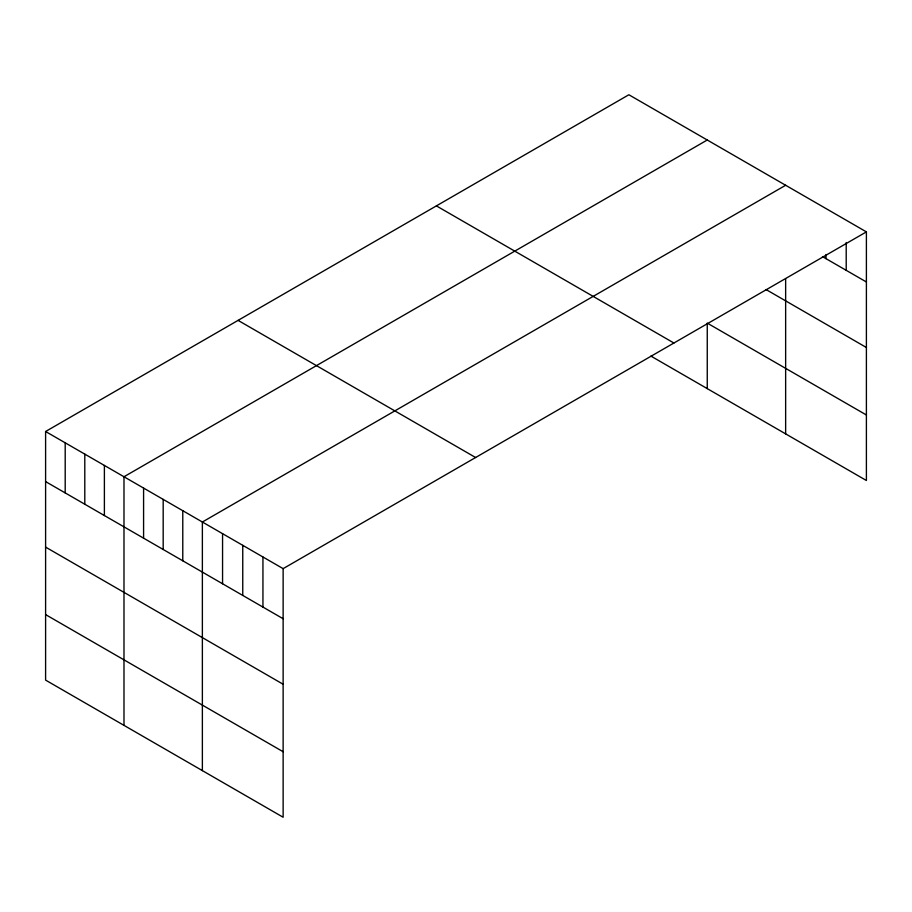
<?xml version="1.0" encoding="UTF-8"?>
<svg xmlns="http://www.w3.org/2000/svg" width="912" height="912" viewBox="0 0 912 912"><rect width="100%" height="100%" fill="white"/><g stroke="black" fill="none" stroke-linecap="round" stroke-linejoin="round"><path stroke-width="1.37" d="M866.4 231.887L283.13 568.643L283.13 817.243L45.6 680.113L45.6 431.501L628.87 94.757L866.4 231.887L866.4 480.499L650.917 356.09M707.256 140.003L123.986 476.759L123.986 725.371M785.642 185.261L202.373 522.017L202.373 770.617M822.453 256.614L866.4 281.979M766.046 289.549L866.4 347.495M866.4 414.983L707.256 323.11L707.256 388.615M436.392 205.884L673.922 343.015M238.078 320.374L475.608 457.516M45.6 431.501L283.13 568.643M45.6 481.593L283.13 618.735M45.6 547.109L283.13 684.239M45.6 614.597L283.13 751.739M846.211 242.501L846.211 270.328M826.021 254.494L826.021 258.666M785.642 279.026L785.642 433.873M262.941 556.981L262.941 607.073M242.752 545.33L242.752 595.422M222.562 533.668L222.562 583.76M182.776 510.697L182.776 560.789M163.18 499.388L163.18 549.48M143.583 488.068L143.583 538.171M104.39 465.439L104.39 515.542M84.793 454.13L84.793 504.222M65.197 442.822L65.197 492.913"/></g></svg>
